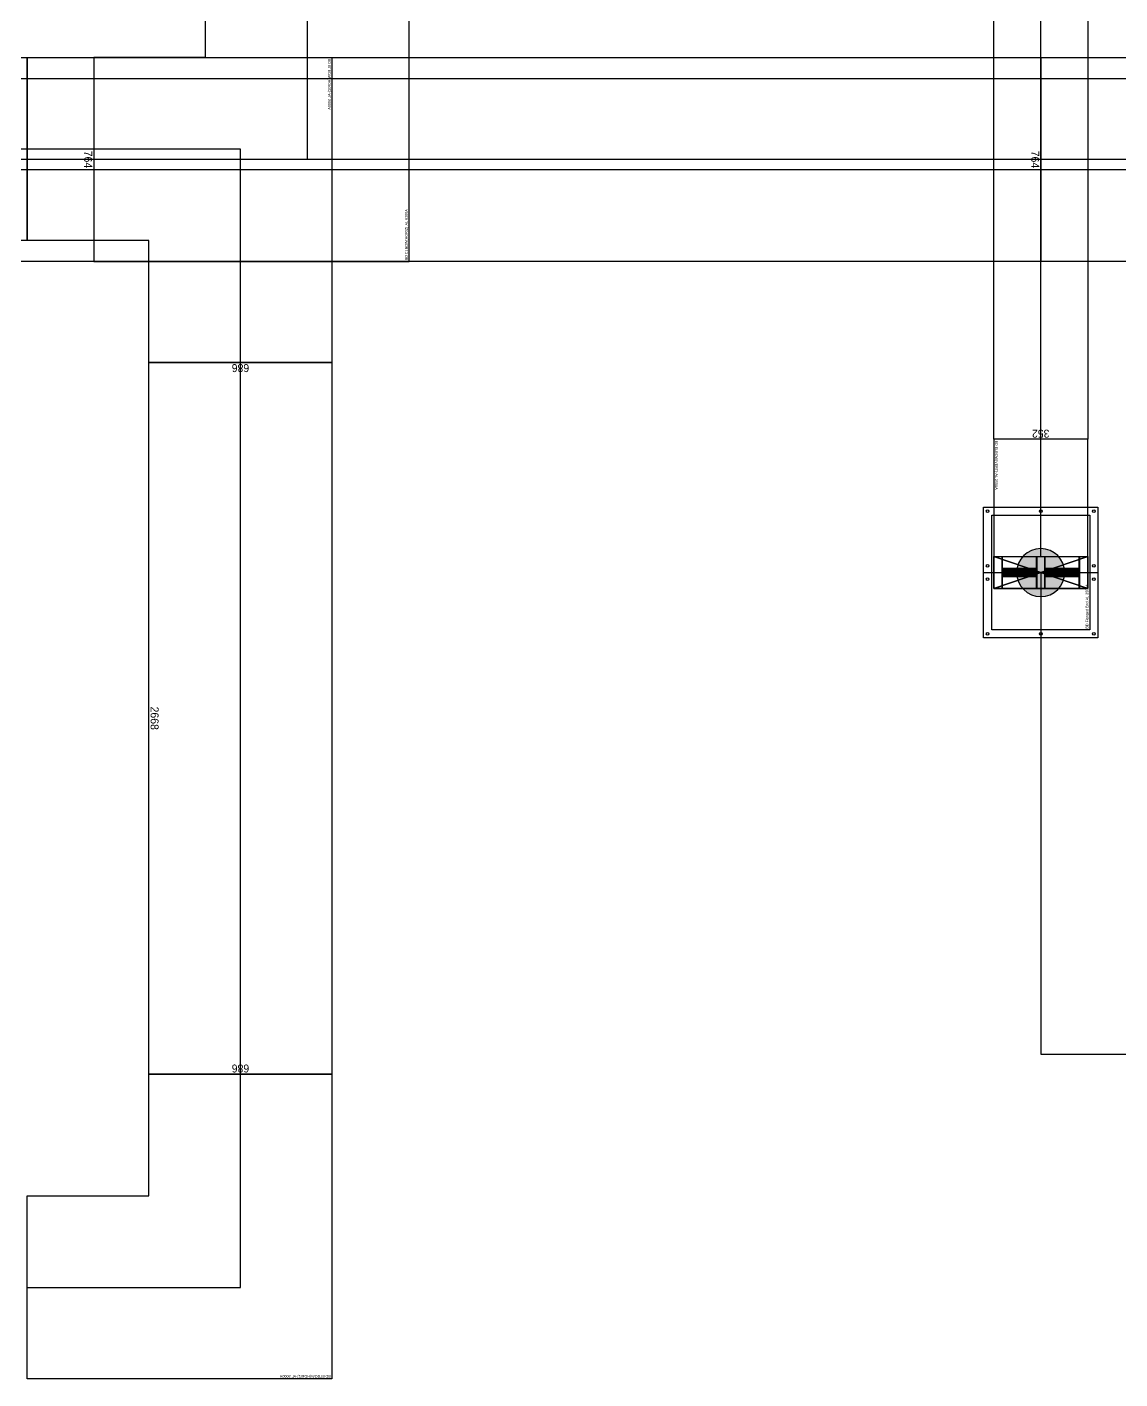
# Model space of a CAD drawing. Header units: millimetres. Extents: x 28486 to 374549, y -351975 to 868946.
# Drawn here: x 301800 to 305897, y 743132 to 748200 of the extents above; entities that cross this region are included whole.
import ezdxf
from ezdxf.enums import TextEntityAlignment as Align

# ---------------------------------------------------------------- set-up
doc = ezdxf.new("R2010")
doc.units = ezdxf.units.MM
doc.header["$LTSCALE"] = 150
doc.layers.get('Defpoints').update_dxf_attribs({"color": 150})
for name, color, linetype in [('-----27 Bus Duct_LV_380-220V', 200, 'Continuous'), ('-----27 Bus Duct_LV_380-220V_LOAD BANK', 7, 'Continuous'), ('-----27 Bus Duct_LV_380-220V_UT', 41, 'Continuous'), ('-----27 Bus Duct_LV_380-220V_UT B', 71, 'Continuous'), ('-----99 Cable Schedule', 2, 'Continuous')]:
    doc.layers.add(name, color=color, linetype=linetype)
doc.styles.add('ELEC', font='')
doc.styles.get("Standard").update_dxf_attribs({"font": ''})
doc.styles.get('ELEC').set_extended_font_data('Dotum')
doc.styles.get('Standard').set_extended_font_data('Dotum')
doc.dimstyles.new('전기통신참고용-치수', dxfattribs={"dimscale": 15, "dimtxt": 2, "dimasz": 0, "dimexe": 0, "dimexo": 0, "dimgap": 0.4, "dimtad": 4, "dimdec": 0, "dimzin": 0, "dimdsep": 46, "dimtxsty": 'Standard', "dimblk": 'NONE', "dimcen": 0, "dimse1": 1, "dimse2": 1, "dimsd1": 1, "dimsd2": 1, "dimclrd": 8, "dimclre": 8, "dimclrt": 8, "dimadec": 0, "dimazin": 0, "dimtfac": 1, "dimtdec": 0, "dimtix": 1, "dimtmove": 2, "dimatfit": 0, "dimldrblk": 'NONE', "dimfxl": 2, "dimtolj": 1, "dimtzin": 0, "dimarcsym": 0})

# ---------------------------------------------------------------- blocks, each defined once
blk = doc.blocks.new('*D2122')
at = {"layer": 'Defpoints', "color": 0, "transparency": 16777216}
for p in [(0, 28033.4), (764, 28033.4), (764, 28033.4)]:
    blk.add_point(p, dxfattribs=at)
at = {"color": 0, "transparency": 16777216, "insert": (382, 28012.4), "char_height": 30, "attachment_point": 5}
blk.add_mtext('\\A1;{\\C0;764}', dxfattribs=at)
blk = doc.blocks.new('_None')
blk = doc.blocks.new('*D2123')
at = {"layer": 'Defpoints', "color": 0, "transparency": 16777216}
for p in [(764, 28033.4), (764, 28033.4), (764, 8483.4)]:
    blk.add_point(p, dxfattribs=at)
at = {"color": 0, "transparency": 16777216, "insert": (743, 18258.4), "char_height": 30, "attachment_point": 5, "rotation": 90}
blk.add_mtext('\\A1;{\\C0;19550}', dxfattribs=at)
blk = doc.blocks.new('*U15')
at = {"color": 0}
blk.add_lwpolyline([(-382, -382), (800, -382), (800, 382), (382, 382), (382, 800), (-382, 800)], close=True, dxfattribs=at)
at = {"color": 1}
blk.add_lwpolyline([(800, 0), (0, 0), (0, 800)], dxfattribs=at)
at = {"color": 0, "style": 'ELEC'}
blk.add_text('BD ELBOW(HORIZ)-AL 6300A', height=10, dxfattribs=at).set_placement((-377, -372), align=Align.MIDDLE_LEFT)
blk = doc.blocks.new('*U63')
at = {"color": 0}
blk.add_line((0, 214.5), (0, -214.5), dxfattribs=at)
at = {"color": 1}
for p, q in [((60, 176), (-60, -176)), ((-60, 176), (60, -176))]:
    blk.add_line(p, q, dxfattribs=at)
at = {"color": 0}
for points in [[(245, -214.5), (-245, -214.5), (-245, 214.5), (245, 214.5)], [(215, -183.5), (-215, -183.5), (-215, 183.5), (215, 183.5)]]:
    blk.add_lwpolyline(points, close=True, dxfattribs=at)
at = {"color": 1}
blk.add_lwpolyline([(60, -176), (-60, -176), (-60, 176), (60, 176)], close=True, dxfattribs=at)
for points in [[(-60, 14, -0.4142136), (-58, 16), (-17.2, 16, 0.4142136), (-16.2, 17), (-16.2, 143, 0.4142136), (-17.2, 144), (-58, 144, -0.4142136), (-60, 146), (-60, 176, -0.4142136), (-59, 175), (-59, 146, 0.4142136), (-58, 145), (58, 145, 0.4142136), (59, 146), (59, 175, -0.4142136), (60, 176), (60, 146, -0.4142136), (58, 144), (17.2, 144, 0.4142136), (16.2, 143), (16.2, 17, 0.4142136), (17.2, 16), (58, 16, -0.4142136), (60, 14), (60, 2, -0.4142136), (59, 3), (59, 14, 0.4142136), (58, 15), (-58, 15, 0.4142136), (-59, 14), (-59, 3, -0.4142136), (-60, 2), (-60, 2), (-60, 2), (-60, 2)], [(-15.2, 17), (-15.2, 143, -0.4142136), (-14.2, 144), (14.2, 144, -0.4142136), (15.2, 143), (15.2, 17, -0.4142136), (14.2, 16), (-14.2, 16, -0.4142136)], [(-14.2, 18), (-14.2, 142, -0.4142136), (-13.2, 143), (-8.85, 143, -0.4142136), (-7.85, 142), (-7.85, 18, -0.4142136), (-8.85, 17), (-13.2, 17, -0.4142136)], [(-6.85, 18), (-6.85, 142, -0.4142136), (-5.85, 143), (-1.5, 143, -0.4142136), (-0.5, 142), (-0.5, 18, -0.4142136), (-1.5, 17), (-5.85, 17, -0.4142136)], [(0.5, 18), (0.5, 142, -0.4142136), (1.5, 143), (5.85, 143, -0.4142136), (6.85, 142), (6.85, 18, -0.4142136), (5.85, 17), (1.5, 17, -0.4142136)], [(7.85, 18), (7.85, 142, -0.4142136), (8.85, 143), (13.2, 143, -0.4142136), (14.2, 142), (14.2, 18, -0.4142136), (13.2, 17), (8.85, 17, -0.4142136)], [(-60, -146, -0.4142136), (-58, -144), (-17.2, -144, 0.4142136), (-16.2, -143), (-16.2, -17, 0.4142136), (-17.2, -16), (-58, -16, -0.4142136), (-60, -14), (-60, 0, -0.4142136), (-59, -1), (-59, -14, 0.4142136), (-58, -15), (58, -15, 0.4142136), (59, -14), (59, -1, -0.4142136), (60, 0), (60, -14, -0.4142136), (58, -16), (17.2, -16, 0.4142136), (16.2, -17), (16.2, -143, 0.4142136), (17.2, -144), (58, -144, -0.4142136), (60, -146), (60, -176, -0.4142136), (59, -175), (59, -146, 0.4142136), (58, -145), (-58, -145, 0.4142136), (-59, -146), (-59, -175, -0.4142136), (-60, -176), (-60, -176), (-60, -176), (-60, -176)], [(-15.2, -143), (-15.2, -17, -0.4142136), (-14.2, -16), (14.2, -16, -0.4142136), (15.2, -17), (15.2, -143, -0.4142136), (14.2, -144), (-14.2, -144, -0.4142136)], [(-14.2, -142), (-14.2, -18, -0.4142136), (-13.2, -17), (-8.85, -17, -0.4142136), (-7.85, -18), (-7.85, -142, -0.4142136), (-8.85, -143), (-13.2, -143, -0.4142136)], [(-6.85, -142), (-6.85, -18, -0.4142136), (-5.85, -17), (-1.5, -17, -0.4142136), (-0.5, -18), (-0.5, -142, -0.4142136), (-1.5, -143), (-5.85, -143, -0.4142136)], [(0.5, -142), (0.5, -18, -0.4142136), (1.5, -17), (5.85, -17, -0.4142136), (6.85, -18), (6.85, -142, -0.4142136), (5.85, -143), (1.5, -143, -0.4142136)], [(7.85, -142), (7.85, -18, -0.4142136), (8.85, -17), (13.2, -17, -0.4142136), (14.2, -18), (14.2, -142, -0.4142136), (13.2, -143), (8.85, -143, -0.4142136)]]:
    blk.add_lwpolyline(points, format="xyb", close=True, dxfattribs=at)
at = {"color": 0}
for centre in [(-230, 199), (-25, 199), (25, 199), (230, 199), (-230, 0), (230, 0), (-230, -199), (-25, -199), (25, -199), (230, -199)]:
    blk.add_circle(centre, 5, dxfattribs=at)
at = {"color": 0, "style": 'ELEC'}
blk.add_text('BD Flanged End-AL 2500A', height=10, dxfattribs=at).set_placement((-210, -173.5), align=Align.MIDDLE_LEFT)
blk = doc.blocks.new('*U64')
at = {"color": 1}
for p, q in [((340, 176), (220, -176)), ((220, 176), (340, -176))]:
    blk.add_line(p, q, dxfattribs=at)
at = {"color": 0}
blk.add_lwpolyline([(-220, -176), (220, -176), (220, 176), (-220, 176)], close=True, dxfattribs=at)
blk.add_lwpolyline([(220, -176), (340, -176), (340, 176), (220, 176)], dxfattribs=at)
at = {"color": 1}
for points in [[(220, 14, -0.4142136), (222, 16), (262.8, 16, 0.4142136), (263.8, 17), (263.8, 143, 0.4142136), (262.8, 144), (222, 144, -0.4142136), (220, 146), (220, 176, -0.4142136), (221, 175), (221, 146, 0.4142136), (222, 145), (338, 145, 0.4142136), (339, 146), (339, 175, -0.4142136), (340, 176), (340, 146, -0.4142136), (338, 144), (297.2, 144, 0.4142136), (296.2, 143), (296.2, 17, 0.4142136), (297.2, 16), (338, 16, -0.4142136), (340, 14), (340, 2, -0.4142136), (339, 3), (339, 14, 0.4142136), (338, 15), (222, 15, 0.4142136), (221, 14), (221, 3, -0.4142136), (220, 2), (220, 2), (220, 2), (220, 2)], [(264.8, 17), (264.8, 143, -0.4142136), (265.8, 144), (294.2, 144, -0.4142136), (295.2, 143), (295.2, 17, -0.4142136), (294.2, 16), (265.8, 16, -0.4142136)], [(265.8, 18), (265.8, 142, -0.4142136), (266.8, 143), (271.15, 143, -0.4142136), (272.15, 142), (272.15, 18, -0.4142136), (271.15, 17), (266.8, 17, -0.4142136)], [(273.15, 18), (273.15, 142, -0.4142136), (274.15, 143), (278.5, 143, -0.4142136), (279.5, 142), (279.5, 18, -0.4142136), (278.5, 17), (274.15, 17, -0.4142136)], [(280.5, 18), (280.5, 142, -0.4142136), (281.5, 143), (285.85, 143, -0.4142136), (286.85, 142), (286.85, 18, -0.4142136), (285.85, 17), (281.5, 17, -0.4142136)], [(287.85, 18), (287.85, 142, -0.4142136), (288.85, 143), (293.2, 143, -0.4142136), (294.2, 142), (294.2, 18, -0.4142136), (293.2, 17), (288.85, 17, -0.4142136)], [(220, -146, -0.4142136), (222, -144), (262.8, -144, 0.4142136), (263.8, -143), (263.8, -17, 0.4142136), (262.8, -16), (222, -16, -0.4142136), (220, -14), (220, 0, -0.4142136), (221, -1), (221, -14, 0.4142136), (222, -15), (338, -15, 0.4142136), (339, -14), (339, -1, -0.4142136), (340, 0), (340, -14, -0.4142136), (338, -16), (297.2, -16, 0.4142136), (296.2, -17), (296.2, -143, 0.4142136), (297.2, -144), (338, -144, -0.4142136), (340, -146), (340, -176, -0.4142136), (339, -175), (339, -146, 0.4142136), (338, -145), (222, -145, 0.4142136), (221, -146), (221, -175, -0.4142136), (220, -176), (220, -176), (220, -176), (220, -176)], [(264.8, -143), (264.8, -17, -0.4142136), (265.8, -16), (294.2, -16, -0.4142136), (295.2, -17), (295.2, -143, -0.4142136), (294.2, -144), (265.8, -144, -0.4142136)], [(265.8, -142), (265.8, -18, -0.4142136), (266.8, -17), (271.15, -17, -0.4142136), (272.15, -18), (272.15, -142, -0.4142136), (271.15, -143), (266.8, -143, -0.4142136)], [(273.15, -142), (273.15, -18, -0.4142136), (274.15, -17), (278.5, -17, -0.4142136), (279.5, -18), (279.5, -142, -0.4142136), (278.5, -143), (274.15, -143, -0.4142136)], [(280.5, -142), (280.5, -18, -0.4142136), (281.5, -17), (285.85, -17, -0.4142136), (286.85, -18), (286.85, -142, -0.4142136), (285.85, -143), (281.5, -143, -0.4142136)], [(287.85, -142), (287.85, -18, -0.4142136), (288.85, -17), (293.2, -17, -0.4142136), (294.2, -18), (294.2, -142, -0.4142136), (293.2, -143), (288.85, -143, -0.4142136)]]:
    blk.add_lwpolyline(points, format="xyb", close=True, dxfattribs=at)
blk.add_lwpolyline([(220, 0), (-220, 0)], dxfattribs=at)
at = {"color": 0, "style": 'ELEC'}
blk.add_text('BD ELBOW(VERT)-AL 2500A', height=10, dxfattribs=at).set_placement((-215, -166), align=Align.MIDDLE_LEFT)
blk = doc.blocks.new('*D944')
at = {"layer": 'Defpoints', "color": 0, "transparency": 16777216}
for p in [(0, 62.2), (352, 62.2), (352, 62.2)]:
    blk.add_point(p, dxfattribs=at)
at = {"color": 0, "transparency": 16777216, "insert": (176, 41.2), "char_height": 30, "attachment_point": 5}
blk.add_mtext('\\A1;{\\C0;352}', dxfattribs=at)
blk = doc.blocks.new('*D945')
at = {"layer": 'Defpoints', "color": 0, "transparency": 16777216}
for p in [(352, 62.2), (352, 62.2), (352, -5613.2)]:
    blk.add_point(p, dxfattribs=at)
at = {"color": 0, "transparency": 16777216, "insert": (331, -2775.5), "char_height": 30, "attachment_point": 5, "rotation": 90}
blk.add_mtext('\\A1;{\\C0;5675}', dxfattribs=at)
blk = doc.blocks.new('*D946')
at = {"layer": 'Defpoints', "color": 0, "transparency": 16777216}
for p in [(0, -5613.2), (352, -5613.2), (352, -5613.2)]:
    blk.add_point(p, dxfattribs=at)
at = {"color": 0, "transparency": 16777216, "insert": (176, -5592.1), "char_height": 30, "attachment_point": 5}
blk.add_mtext('\\A1;{\\C0;352}', dxfattribs=at)
blk = doc.blocks.new('*U2077')
at = {"color": 1}
blk.add_line((343, 8011), (343, -17100), dxfattribs=at)
at = {"color": 0}
blk.add_lwpolyline([(686, -17100), (0, -17100), (0, 8011), (686, 8011)], close=True, dxfattribs=at)
blk = doc.blocks.new('*D752')
at = {"layer": 'Defpoints', "color": 0, "transparency": 16777216}
for p in [(0, 6035.5), (764, 6035.5), (764, 6035.5)]:
    blk.add_point(p, dxfattribs=at)
at = {"color": 0, "transparency": 16777216, "insert": (382, 6014.5), "char_height": 30, "attachment_point": 5}
blk.add_mtext('\\A1;{\\C0;764}', dxfattribs=at)
blk = doc.blocks.new('*D753')
at = {"layer": 'Defpoints', "color": 0, "transparency": 16777216}
for p in [(764, 6035.5), (764, 6035.5), (764, 4685.5)]:
    blk.add_point(p, dxfattribs=at)
at = {"color": 0, "transparency": 16777216, "insert": (743, 5360.5), "char_height": 30, "attachment_point": 5, "rotation": 90}
blk.add_mtext('\\A1;{\\C0;1350}', dxfattribs=at)
blk = doc.blocks.new('*D754')
at = {"layer": 'Defpoints', "color": 0, "transparency": 16777216}
for p in [(0, 4685.5), (764, 4685.5), (764, 4685.5)]:
    blk.add_point(p, dxfattribs=at)
at = {"color": 0, "transparency": 16777216, "insert": (382, 4706.5), "char_height": 30, "attachment_point": 5}
blk.add_mtext('\\A1;{\\C0;764}', dxfattribs=at)
blk = doc.blocks.new('A$C9a0ab699')
h = blk.add_hatch(color=0)
edge = h.paths.add_edge_path()
edge.add_arc((0, 0), 64, 720, 1080, ccw=False)
at = {"color": 0}
blk.add_circle((0, 0), 64, dxfattribs=at)
blk = doc.blocks.new('*U74')
at = {"color": 0}
blk.add_lwpolyline([(-343, -343), (800, -343), (800, 343), (343, 343), (343, 800), (-343, 800)], close=True, dxfattribs=at)
at = {"color": 1}
blk.add_lwpolyline([(800, 0), (0, 0), (0, 800)], dxfattribs=at)
at = {"color": 0, "style": 'ELEC'}
blk.add_text('BD ELBOW(HORIZ)-AL 5000A', height=10, dxfattribs=at).set_placement((-338, -333), align=Align.MIDDLE_LEFT)
blk = doc.blocks.new('*D956')
at = {"layer": 'Defpoints', "color": 0, "transparency": 16777216}
for p in [(0, 4700.1), (686, 4700.1), (686, 4700.1)]:
    blk.add_point(p, dxfattribs=at)
at = {"color": 0, "transparency": 16777216, "insert": (343, 4679.1), "char_height": 30, "attachment_point": 5}
blk.add_mtext('\\A1;{\\C0;686}', dxfattribs=at)
blk = doc.blocks.new('*D957')
at = {"layer": 'Defpoints', "color": 0, "transparency": 16777216}
for p in [(686, 4700.1), (686, 4700.1), (686, 2032.4)]:
    blk.add_point(p, dxfattribs=at)
at = {"color": 0, "transparency": 16777216, "insert": (665, 3366.2), "char_height": 30, "attachment_point": 5, "rotation": 90}
blk.add_mtext('\\A1;{\\C0;2668}', dxfattribs=at)
blk = doc.blocks.new('*D958')
at = {"layer": 'Defpoints', "color": 0, "transparency": 16777216}
for p in [(0, 2032.4), (686, 2032.4), (686, 2032.4)]:
    blk.add_point(p, dxfattribs=at)
at = {"color": 0, "transparency": 16777216, "insert": (343, 2053.4), "char_height": 30, "attachment_point": 5}
blk.add_mtext('\\A1;{\\C0;686}', dxfattribs=at)
blk = doc.blocks.new('*U2121')
at = {"color": 1}
blk.add_line((382, 28033.4), (382, 8483.4), dxfattribs=at)
at = {"color": 0}
blk.add_lwpolyline([(764, 8483.4), (0, 8483.4), (0, 28033.4), (764, 28033.4)], close=True, dxfattribs=at)
dim = blk.add_linear_dim(base=(764, 28033.4), p1=(0, 28033.4), p2=(764, 28033.4), text='{\\C0;<>}', dimstyle='전기통신참고용-치수', override={"dimtxsty": 'Standard', "dimclrd": 0, "dimclre": 0, "dimclrt": 0}, dxfattribs=at)
dim.commit()
dim.dimension.update_dxf_attribs({"geometry": '*D2122', "text_midpoint": (382, 28012.4)})
dim = blk.add_linear_dim(base=(764, 28033.4), p1=(764, 8483.4), p2=(764, 28033.4), angle=90, text='{\\C0;<>}', dimstyle='전기통신참고용-치수', override={"dimtad": 1, "dimtxsty": 'Standard', "dimclrd": 0, "dimclre": 0, "dimclrt": 0}, dxfattribs=at)
dim.commit()
dim.dimension.update_dxf_attribs({"geometry": '*D2123', "text_midpoint": (743, 18258.4)})
blk = doc.blocks.new('*U943')
at = {"color": 1}
blk.add_line((176, 62.2), (176, -5613.2), dxfattribs=at)
at = {"color": 0}
blk.add_lwpolyline([(352, -5613.2), (0, -5613.2), (0, 62.2), (352, 62.2)], close=True, dxfattribs=at)
for base, p1, p2, override, picture, middle in [((352, 62.2), (0, 62.2), (352, 62.2), {"dimtxsty": 'Standard', "dimclrd": 0, "dimclre": 0, "dimclrt": 0}, '*D944', (176, 41.2)), ((352, -5613.2), (0, -5613.2), (352, -5613.2), {"dimtad": 1, "dimtxsty": 'Standard', "dimclrd": 0, "dimclre": 0, "dimclrt": 0}, '*D946', (176, -5592.1))]:
    dim = blk.add_linear_dim(base=base, p1=p1, p2=p2, text='{\\C0;<>}', dimstyle='전기통신참고용-치수', override=override, dxfattribs=at)
    dim.commit()
    dim.dimension.update_dxf_attribs({"geometry": picture, "text_midpoint": middle})
dim = blk.add_linear_dim(base=(352, 62.2), p1=(352, -5613.2), p2=(352, 62.2), angle=90, text='{\\C0;<>}', dimstyle='전기통신참고용-치수', override={"dimtad": 1, "dimtxsty": 'Standard', "dimclrd": 0, "dimclre": 0, "dimclrt": 0}, dxfattribs=at)
dim.commit()
dim.dimension.update_dxf_attribs({"geometry": '*D945', "text_midpoint": (331, -2775.5)})
blk = doc.blocks.new('*U751')
at = {"color": 1}
blk.add_line((382, 6035.5), (382, 4685.5), dxfattribs=at)
at = {"color": 0}
blk.add_lwpolyline([(764, 4685.5), (0, 4685.5), (0, 6035.5), (764, 6035.5)], close=True, dxfattribs=at)
for base, p1, p2, override, picture, middle in [((764, 6035.5), (0, 6035.5), (764, 6035.5), {"dimtxsty": 'Standard', "dimclrd": 0, "dimclre": 0, "dimclrt": 0}, '*D752', (382, 6014.5)), ((764, 4685.5), (0, 4685.5), (764, 4685.5), {"dimtad": 1, "dimtxsty": 'Standard', "dimclrd": 0, "dimclre": 0, "dimclrt": 0}, '*D754', (382, 4706.5))]:
    dim = blk.add_linear_dim(base=base, p1=p1, p2=p2, text='{\\C0;<>}', dimstyle='전기통신참고용-치수', override=override, dxfattribs=at)
    dim.commit()
    dim.dimension.update_dxf_attribs({"geometry": picture, "text_midpoint": middle})
dim = blk.add_linear_dim(base=(764, 6035.5), p1=(764, 4685.5), p2=(764, 6035.5), angle=90, text='{\\C0;<>}', dimstyle='전기통신참고용-치수', override={"dimtad": 1, "dimtxsty": 'Standard', "dimclrd": 0, "dimclre": 0, "dimclrt": 0}, dxfattribs=at)
dim.commit()
dim.dimension.update_dxf_attribs({"geometry": '*D753', "text_midpoint": (743, 5360.5)})
blk = doc.blocks.new('*U955')
at = {"color": 1}
blk.add_line((343, 4700.1), (343, 2032.4), dxfattribs=at)
at = {"color": 0}
blk.add_lwpolyline([(686, 2032.4), (0, 2032.4), (0, 4700.1), (686, 4700.1)], close=True, dxfattribs=at)
for base, p1, p2, override, picture, middle in [((686, 4700.1), (0, 4700.1), (686, 4700.1), {"dimtxsty": 'Standard', "dimclrd": 0, "dimclre": 0, "dimclrt": 0}, '*D956', (343, 4679.1)), ((686, 2032.4), (0, 2032.4), (686, 2032.4), {"dimtad": 1, "dimtxsty": 'Standard', "dimclrd": 0, "dimclre": 0, "dimclrt": 0}, '*D958', (343, 2053.4))]:
    dim = blk.add_linear_dim(base=base, p1=p1, p2=p2, text='{\\C0;<>}', dimstyle='전기통신참고용-치수', override=override, dxfattribs=at)
    dim.commit()
    dim.dimension.update_dxf_attribs({"geometry": picture, "text_midpoint": middle})
dim = blk.add_linear_dim(base=(686, 4700.1), p1=(686, 2032.4), p2=(686, 4700.1), angle=90, text='{\\C0;<>}', dimstyle='전기통신참고용-치수', override={"dimtad": 1, "dimtxsty": 'Standard', "dimclrd": 0, "dimclre": 0, "dimclrt": 0}, dxfattribs=at)
dim.commit()
dim.dimension.update_dxf_attribs({"geometry": '*D957', "text_midpoint": (665, 3366.2)})

msp = doc.modelspace()

# ---------------------------------------------------------------- linework, layer by layer
at = {"layer": '-----99 Cable Schedule', "color": 1, "elevation": 0}
msp.add_lwpolyline([(305600.8, 746155.4), (305600.3, 744349.9), (306785.5, 744349.9)], dxfattribs=at)

# ---------------------------------------------------------------- block references
at = {"layer": '-----27 Bus Duct_LV_380-220V'}
for name, p, rotation in [('*U943', (305776, 746717.2), 180), ('*U955', (302943.1, 748975.1, 0), 180), ('*U64', (305600, 746435), 270), ('*U63', (305600, 746155), 89.99999999999999)]:
    msp.add_blockref(name, p, dxfattribs=dict(at, rotation=rotation))
at = {"layer": '-----27 Bus Duct_LV_380-220V', "xscale": -1}
for p, rotation in [((301000.1, 747742.7), 180), ((302600.1, 747742.7), 90)]:
    msp.add_blockref('*U74', p, dxfattribs=dict(at, rotation=rotation))
msp.add_blockref('*U74', (302600.1, 743475, 0), dxfattribs=at)
at = {"layer": '-----27 Bus Duct_LV_380-220V_LOAD BANK', "rotation": 270}
msp.add_blockref('*U2121', (277566.6, 748085.7), dxfattribs=at)
at = {"layer": '-----27 Bus Duct_LV_380-220V_LOAD BANK', "xscale": -1, "rotation": 90}
msp.add_blockref('*U15', (306400, 747703.7), dxfattribs=at)
at = {"layer": '-----27 Bus Duct_LV_380-220V_UT'}
for name, p, rotation in [('*U15', (302850, 747703.7), 89.99999999999999), ('*U751', (296014.5, 748085.7), 270)]:
    msp.add_blockref(name, p, dxfattribs=dict(at, rotation=rotation))
at = {"layer": '-----27 Bus Duct_LV_380-220V_UT B', "rotation": 270}
msp.add_blockref('*U2077', (303189, 748007.7), dxfattribs=at)
at = {"layer": '-----99 Cable Schedule', "color": 1, "xscale": -1.40625, "yscale": 1.40625, "zscale": 1.40625, "rotation": 90}
msp.add_blockref('A$C9a0ab699', (305600, 746155), dxfattribs=at)

doc.saveas('drawing.dxf')
